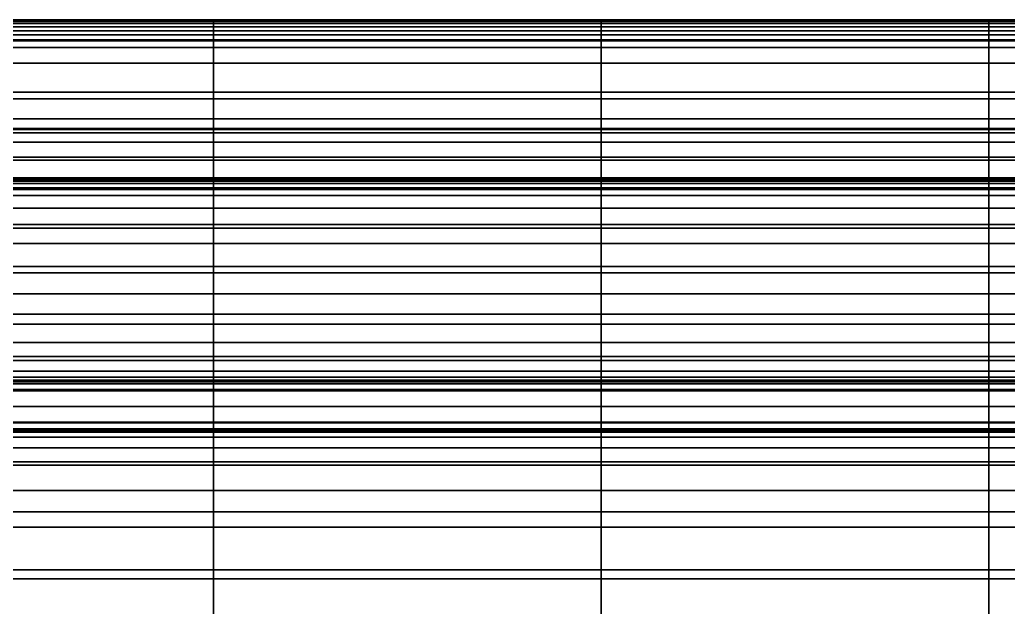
# Model space of a CAD drawing. Header units: inches. Extents: x -89 to 111, y 0 to 7.
# Drawn here: x 11 to 17.3, y 3.74 to 7.48 of the extents above; entities that cross this region are included whole.
import ezdxf

# ---------------------------------------------------------------- set-up
doc = ezdxf.new("R2010")
doc.units = ezdxf.units.IN
doc.header["$MEASUREMENT"] = 0

msp = doc.modelspace()

# ---------------------------------------------------------------- linework, layer by layer
for points in [[(12.2346, 7.4826, -2.2074), (9.7654, 7.4826, -2.2074), (9.7654, 7.4843, -2.2062), (12.2346, 7.4843, -2.2062)], [(12.2346, 7.4843, -2.2062), (9.7654, 7.4843, -2.2062), (9.7654, 7.4817, -2.0206), (12.2346, 7.4817, -2.0206)], [(12.2346, 7.4778, -2.2079), (9.7654, 7.4778, -2.2079), (9.7654, 7.4826, -2.2074), (12.2346, 7.4826, -2.2074)], [(12.2346, 7.4817, -2.0206), (9.7654, 7.4817, -2.0206), (9.7654, 7.474, -1.4671), (12.2346, 7.474, -1.4671)], [(12.2346, 7.3502, -2.2079), (9.7654, 7.3502, -2.2079), (9.7654, 7.4778, -2.2079), (12.2346, 7.4778, -2.2079)], [(12.2346, 7.474, -1.4671), (9.7654, 7.474, -1.4671), (9.7654, 7.46, -0.9005), (12.2346, 7.46, -0.9005)], [(12.2346, 7.46, -0.9005), (9.7654, 7.46, -0.9005), (9.7654, 7.4385, -0.6755), (12.2346, 7.4385, -0.6755)], [(12.2346, 7.4385, -0.6755), (9.7654, 7.4385, -0.6755), (9.7654, 7.4135, -0.6269), (12.2346, 7.4135, -0.6269)], [(14.7037, 7.4826, -2.2074), (12.2346, 7.4826, -2.2074), (12.2346, 7.4843, -2.2062), (14.7037, 7.4843, -2.2062)], [(14.7037, 7.4843, -2.2062), (12.2346, 7.4843, -2.2062), (12.2346, 7.4817, -2.0206), (14.7037, 7.4817, -2.0206)], [(14.7037, 7.4778, -2.2079), (12.2346, 7.4778, -2.2079), (12.2346, 7.4826, -2.2074), (14.7037, 7.4826, -2.2074)], [(14.7037, 7.4817, -2.0206), (12.2346, 7.4817, -2.0206), (12.2346, 7.474, -1.4671), (14.7037, 7.474, -1.4671)], [(14.7037, 7.3502, -2.2079), (12.2346, 7.3502, -2.2079), (12.2346, 7.4778, -2.2079), (14.7037, 7.4778, -2.2079)], [(14.7037, 7.474, -1.4671), (12.2346, 7.474, -1.4671), (12.2346, 7.46, -0.9005), (14.7037, 7.46, -0.9005)], [(14.7037, 7.46, -0.9005), (12.2346, 7.46, -0.9005), (12.2346, 7.4385, -0.6755), (14.7037, 7.4385, -0.6755)], [(14.7037, 7.4385, -0.6755), (12.2346, 7.4385, -0.6755), (12.2346, 7.4135, -0.6269), (14.7037, 7.4135, -0.6269)], [(17.1728, 7.4826, -2.2074), (14.7037, 7.4826, -2.2074), (14.7037, 7.4843, -2.2062), (17.1728, 7.4843, -2.2062)], [(17.1728, 7.4843, -2.2062), (14.7037, 7.4843, -2.2062), (14.7037, 7.4817, -2.0206), (17.1728, 7.4817, -2.0206)], [(17.1728, 7.4778, -2.2079), (14.7037, 7.4778, -2.2079), (14.7037, 7.4826, -2.2074), (17.1728, 7.4826, -2.2074)], [(17.1728, 7.4817, -2.0206), (14.7037, 7.4817, -2.0206), (14.7037, 7.474, -1.4671), (17.1728, 7.474, -1.4671)], [(17.1728, 7.3502, -2.2079), (14.7037, 7.3502, -2.2079), (14.7037, 7.4778, -2.2079), (17.1728, 7.4778, -2.2079)], [(17.1728, 7.474, -1.4671), (14.7037, 7.474, -1.4671), (14.7037, 7.46, -0.9005), (17.1728, 7.46, -0.9005)], [(17.1728, 7.46, -0.9005), (14.7037, 7.46, -0.9005), (14.7037, 7.4385, -0.6755), (17.1728, 7.4385, -0.6755)], [(17.1728, 7.4385, -0.6755), (14.7037, 7.4385, -0.6755), (14.7037, 7.4135, -0.6269), (17.1728, 7.4135, -0.6269)], [(19.642, 7.4826, -2.2074), (17.1728, 7.4826, -2.2074), (17.1728, 7.4843, -2.2062), (19.642, 7.4843, -2.2062)], [(19.642, 7.4843, -2.2062), (17.1728, 7.4843, -2.2062), (17.1728, 7.4817, -2.0206), (19.642, 7.4817, -2.0206)], [(19.642, 7.4778, -2.2079), (17.1728, 7.4778, -2.2079), (17.1728, 7.4826, -2.2074), (19.642, 7.4826, -2.2074)], [(19.642, 7.4817, -2.0206), (17.1728, 7.4817, -2.0206), (17.1728, 7.474, -1.4671), (19.642, 7.474, -1.4671)], [(19.642, 7.3502, -2.2079), (17.1728, 7.3502, -2.2079), (17.1728, 7.4778, -2.2079), (19.642, 7.4778, -2.2079)], [(19.642, 7.474, -1.4671), (17.1728, 7.474, -1.4671), (17.1728, 7.46, -0.9005), (19.642, 7.46, -0.9005)], [(19.642, 7.46, -0.9005), (17.1728, 7.46, -0.9005), (17.1728, 7.4385, -0.6755), (19.642, 7.4385, -0.6755)], [(19.642, 7.4385, -0.6755), (17.1728, 7.4385, -0.6755), (17.1728, 7.4135, -0.6269), (19.642, 7.4135, -0.6269)], [(12.2346, 7.4135, -0.6269), (9.7654, 7.4135, -0.6269), (9.7654, 7.3892, -0.59), (12.2346, 7.3892, -0.59)], [(12.2346, 7.3892, -0.59), (9.7654, 7.3892, -0.59), (9.7654, 7.3566, -0.5653), (12.2346, 7.3566, -0.5653)], [(14.7037, 7.4135, -0.6269), (12.2346, 7.4135, -0.6269), (12.2346, 7.3892, -0.59), (14.7037, 7.3892, -0.59)], [(14.7037, 7.3892, -0.59), (12.2346, 7.3892, -0.59), (12.2346, 7.3566, -0.5653), (14.7037, 7.3566, -0.5653)], [(17.1728, 7.4135, -0.6269), (14.7037, 7.4135, -0.6269), (14.7037, 7.3892, -0.59), (17.1728, 7.3892, -0.59)], [(17.1728, 7.3892, -0.59), (14.7037, 7.3892, -0.59), (14.7037, 7.3566, -0.5653), (17.1728, 7.3566, -0.5653)], [(19.642, 7.4135, -0.6269), (17.1728, 7.4135, -0.6269), (17.1728, 7.3892, -0.59), (19.642, 7.3892, -0.59)], [(19.642, 7.3892, -0.59), (17.1728, 7.3892, -0.59), (17.1728, 7.3566, -0.5653), (19.642, 7.3566, -0.5653)], [(12.2346, 7.3566, -0.5653), (9.7654, 7.3566, -0.5653), (9.7654, 7.307, -0.5532), (12.2346, 7.307, -0.5532)], [(12.2346, 6.9806, -2.2079), (9.7654, 6.9806, -2.2079), (9.7654, 7.3502, -2.2079), (12.2346, 7.3502, -2.2079)], [(12.2346, 7.307, -0.5532), (9.7654, 7.307, -0.5532), (9.7654, 7.2069, -0.5488), (12.2346, 7.2069, -0.5488)], [(14.7037, 7.3566, -0.5653), (12.2346, 7.3566, -0.5653), (12.2346, 7.307, -0.5532), (14.7037, 7.307, -0.5532)], [(14.7037, 6.9806, -2.2079), (12.2346, 6.9806, -2.2079), (12.2346, 7.3502, -2.2079), (14.7037, 7.3502, -2.2079)], [(14.7037, 7.307, -0.5532), (12.2346, 7.307, -0.5532), (12.2346, 7.2069, -0.5488), (14.7037, 7.2069, -0.5488)], [(17.1728, 7.3566, -0.5653), (14.7037, 7.3566, -0.5653), (14.7037, 7.307, -0.5532), (17.1728, 7.307, -0.5532)], [(17.1728, 6.9806, -2.2079), (14.7037, 6.9806, -2.2079), (14.7037, 7.3502, -2.2079), (17.1728, 7.3502, -2.2079)], [(17.1728, 7.307, -0.5532), (14.7037, 7.307, -0.5532), (14.7037, 7.2069, -0.5488), (17.1728, 7.2069, -0.5488)], [(19.642, 7.3566, -0.5653), (17.1728, 7.3566, -0.5653), (17.1728, 7.307, -0.5532), (19.642, 7.307, -0.5532)], [(19.642, 6.9806, -2.2079), (17.1728, 6.9806, -2.2079), (17.1728, 7.3502, -2.2079), (19.642, 7.3502, -2.2079)], [(19.642, 7.307, -0.5532), (17.1728, 7.307, -0.5532), (17.1728, 7.2069, -0.5488), (19.642, 7.2069, -0.5488)], [(12.2346, 7.2069, -0.5488), (9.7654, 7.2069, -0.5488), (9.7654, 7.0228, -0.5474), (12.2346, 7.0228, -0.5474)], [(14.7037, 7.2069, -0.5488), (12.2346, 7.2069, -0.5488), (12.2346, 7.0228, -0.5474), (14.7037, 7.0228, -0.5474)], [(17.1728, 7.2069, -0.5488), (14.7037, 7.2069, -0.5488), (14.7037, 7.0228, -0.5474), (17.1728, 7.0228, -0.5474)], [(19.642, 7.2069, -0.5488), (17.1728, 7.2069, -0.5488), (17.1728, 7.0228, -0.5474), (19.642, 7.0228, -0.5474)], [(12.2346, 7.0228, -0.5474), (9.7654, 7.0228, -0.5474), (9.7654, 6.8522, -0.5474), (12.2346, 6.8522, -0.5474)], [(14.7037, 7.0228, -0.5474), (12.2346, 7.0228, -0.5474), (12.2346, 6.8522, -0.5474), (14.7037, 6.8522, -0.5474)], [(17.1728, 7.0228, -0.5474), (14.7037, 7.0228, -0.5474), (14.7037, 6.8522, -0.5474), (17.1728, 6.8522, -0.5474)], [(19.642, 7.0228, -0.5474), (17.1728, 7.0228, -0.5474), (17.1728, 6.8522, -0.5474), (19.642, 6.8522, -0.5474)], [(12.2346, 6.6093, -2.2079), (9.7654, 6.6093, -2.2079), (9.7654, 6.9806, -2.2079), (12.2346, 6.9806, -2.2079)], [(14.7037, 6.6093, -2.2079), (12.2346, 6.6093, -2.2079), (12.2346, 6.9806, -2.2079), (14.7037, 6.9806, -2.2079)], [(17.1728, 6.6093, -2.2079), (14.7037, 6.6093, -2.2079), (14.7037, 6.9806, -2.2079), (17.1728, 6.9806, -2.2079)], [(19.642, 6.6093, -2.2079), (17.1728, 6.6093, -2.2079), (17.1728, 6.9806, -2.2079), (19.642, 6.9806, -2.2079)], [(12.2346, 6.8522, -0.5474), (9.7654, 6.8522, -0.5474), (9.7654, 6.7922, -0.5474), (12.2346, 6.7922, -0.5474)], [(14.7037, 6.8522, -0.5474), (12.2346, 6.8522, -0.5474), (12.2346, 6.7922, -0.5474), (14.7037, 6.7922, -0.5474)], [(17.1728, 6.8522, -0.5474), (14.7037, 6.8522, -0.5474), (14.7037, 6.7922, -0.5474), (17.1728, 6.7922, -0.5474)], [(19.642, 6.8522, -0.5474), (17.1728, 6.8522, -0.5474), (17.1728, 6.7922, -0.5474), (19.642, 6.7922, -0.5474)], [(12.2346, 6.7922, -0.5474), (9.7654, 6.7922, -0.5474), (9.7654, 6.788, -0.546), (12.2346, 6.788, -0.546)], [(12.2346, 6.788, -0.546), (9.7654, 6.788, -0.546), (9.7654, 6.7846, -0.5419), (12.2346, 6.7846, -0.5419)], [(12.2346, 6.7846, -0.5419), (9.7654, 6.7846, -0.5419), (9.7654, 6.763, -0.4989), (12.2346, 6.763, -0.4989)], [(12.2346, 6.763, -0.4989), (9.7654, 6.763, -0.4989), (9.7654, 6.7041, -0.3807), (12.2346, 6.7041, -0.3807)], [(14.7037, 6.7922, -0.5474), (12.2346, 6.7922, -0.5474), (12.2346, 6.788, -0.546), (14.7037, 6.788, -0.546)], [(14.7037, 6.788, -0.546), (12.2346, 6.788, -0.546), (12.2346, 6.7846, -0.5419), (14.7037, 6.7846, -0.5419)], [(14.7037, 6.7846, -0.5419), (12.2346, 6.7846, -0.5419), (12.2346, 6.763, -0.4989), (14.7037, 6.763, -0.4989)], [(14.7037, 6.763, -0.4989), (12.2346, 6.763, -0.4989), (12.2346, 6.7041, -0.3807), (14.7037, 6.7041, -0.3807)], [(17.1728, 6.7922, -0.5474), (14.7037, 6.7922, -0.5474), (14.7037, 6.788, -0.546), (17.1728, 6.788, -0.546)], [(17.1728, 6.788, -0.546), (14.7037, 6.788, -0.546), (14.7037, 6.7846, -0.5419), (17.1728, 6.7846, -0.5419)], [(17.1728, 6.7846, -0.5419), (14.7037, 6.7846, -0.5419), (14.7037, 6.763, -0.4989), (17.1728, 6.763, -0.4989)], [(17.1728, 6.763, -0.4989), (14.7037, 6.763, -0.4989), (14.7037, 6.7041, -0.3807), (17.1728, 6.7041, -0.3807)], [(19.642, 6.7922, -0.5474), (17.1728, 6.7922, -0.5474), (17.1728, 6.788, -0.546), (19.642, 6.788, -0.546)], [(19.642, 6.788, -0.546), (17.1728, 6.788, -0.546), (17.1728, 6.7846, -0.5419), (19.642, 6.7846, -0.5419)], [(19.642, 6.7846, -0.5419), (17.1728, 6.7846, -0.5419), (17.1728, 6.763, -0.4989), (19.642, 6.763, -0.4989)], [(19.642, 6.763, -0.4989), (17.1728, 6.763, -0.4989), (17.1728, 6.7041, -0.3807), (19.642, 6.7041, -0.3807)], [(12.2346, 6.7041, -0.3807), (9.7654, 6.7041, -0.3807), (9.7654, 6.5897, -0.2324), (12.2346, 6.5897, -0.2324)], [(14.7037, 6.7041, -0.3807), (12.2346, 6.7041, -0.3807), (12.2346, 6.5897, -0.2324), (14.7037, 6.5897, -0.2324)], [(17.1728, 6.7041, -0.3807), (14.7037, 6.7041, -0.3807), (14.7037, 6.5897, -0.2324), (17.1728, 6.5897, -0.2324)], [(19.642, 6.7041, -0.3807), (17.1728, 6.7041, -0.3807), (17.1728, 6.5897, -0.2324), (19.642, 6.5897, -0.2324)], [(12.2346, 6.477, -2.2079), (9.7654, 6.477, -2.2079), (9.7654, 6.6093, -2.2079), (12.2346, 6.6093, -2.2079)], [(12.2346, 6.5897, -0.2324), (9.7654, 6.5897, -0.2324), (9.7654, 6.4017, -0.099), (12.2346, 6.4017, -0.099)], [(14.7037, 6.477, -2.2079), (12.2346, 6.477, -2.2079), (12.2346, 6.6093, -2.2079), (14.7037, 6.6093, -2.2079)], [(14.7037, 6.5897, -0.2324), (12.2346, 6.5897, -0.2324), (12.2346, 6.4017, -0.099), (14.7037, 6.4017, -0.099)], [(17.1728, 6.477, -2.2079), (14.7037, 6.477, -2.2079), (14.7037, 6.6093, -2.2079), (17.1728, 6.6093, -2.2079)], [(17.1728, 6.5897, -0.2324), (14.7037, 6.5897, -0.2324), (14.7037, 6.4017, -0.099), (17.1728, 6.4017, -0.099)], [(19.642, 6.477, -2.2079), (17.1728, 6.477, -2.2079), (17.1728, 6.6093, -2.2079), (19.642, 6.6093, -2.2079)], [(19.642, 6.5897, -0.2324), (17.1728, 6.5897, -0.2324), (17.1728, 6.4017, -0.099), (19.642, 6.4017, -0.099)], [(12.2346, 6.4671, -2.2046), (9.7654, 6.4671, -2.2046), (9.7654, 6.477, -2.2079), (12.2346, 6.477, -2.2079)], [(12.2346, 6.4632, -2.1948), (9.7654, 6.4632, -2.1948), (9.7654, 6.4671, -2.2046), (12.2346, 6.4671, -2.2046)], [(12.2346, 6.4608, -2.1654), (9.7654, 6.4608, -2.1654), (9.7654, 6.4632, -2.1948), (12.2346, 6.4632, -2.1948)], [(12.2346, 6.4552, -2.1034), (9.7654, 6.4552, -2.1034), (9.7654, 6.4608, -2.1654), (12.2346, 6.4608, -2.1654)], [(12.2346, 6.4413, -2.0118), (9.7654, 6.4413, -2.0118), (9.7654, 6.4552, -2.1034), (12.2346, 6.4552, -2.1034)], [(12.2346, 6.4134, -1.8934), (9.7654, 6.4134, -1.8934), (9.7654, 6.4413, -2.0118), (12.2346, 6.4413, -2.0118)], [(14.7037, 6.4671, -2.2046), (12.2346, 6.4671, -2.2046), (12.2346, 6.477, -2.2079), (14.7037, 6.477, -2.2079)], [(14.7037, 6.4632, -2.1948), (12.2346, 6.4632, -2.1948), (12.2346, 6.4671, -2.2046), (14.7037, 6.4671, -2.2046)], [(14.7037, 6.4608, -2.1654), (12.2346, 6.4608, -2.1654), (12.2346, 6.4632, -2.1948), (14.7037, 6.4632, -2.1948)], [(14.7037, 6.4552, -2.1034), (12.2346, 6.4552, -2.1034), (12.2346, 6.4608, -2.1654), (14.7037, 6.4608, -2.1654)], [(14.7037, 6.4413, -2.0118), (12.2346, 6.4413, -2.0118), (12.2346, 6.4552, -2.1034), (14.7037, 6.4552, -2.1034)], [(14.7037, 6.4134, -1.8934), (12.2346, 6.4134, -1.8934), (12.2346, 6.4413, -2.0118), (14.7037, 6.4413, -2.0118)], [(17.1728, 6.4671, -2.2046), (14.7037, 6.4671, -2.2046), (14.7037, 6.477, -2.2079), (17.1728, 6.477, -2.2079)], [(17.1728, 6.4632, -2.1948), (14.7037, 6.4632, -2.1948), (14.7037, 6.4671, -2.2046), (17.1728, 6.4671, -2.2046)], [(17.1728, 6.4608, -2.1654), (14.7037, 6.4608, -2.1654), (14.7037, 6.4632, -2.1948), (17.1728, 6.4632, -2.1948)], [(17.1728, 6.4552, -2.1034), (14.7037, 6.4552, -2.1034), (14.7037, 6.4608, -2.1654), (17.1728, 6.4608, -2.1654)], [(17.1728, 6.4413, -2.0118), (14.7037, 6.4413, -2.0118), (14.7037, 6.4552, -2.1034), (17.1728, 6.4552, -2.1034)], [(17.1728, 6.4134, -1.8934), (14.7037, 6.4134, -1.8934), (14.7037, 6.4413, -2.0118), (17.1728, 6.4413, -2.0118)], [(19.642, 6.4671, -2.2046), (17.1728, 6.4671, -2.2046), (17.1728, 6.477, -2.2079), (19.642, 6.477, -2.2079)], [(19.642, 6.4632, -2.1948), (17.1728, 6.4632, -2.1948), (17.1728, 6.4671, -2.2046), (19.642, 6.4671, -2.2046)], [(19.642, 6.4608, -2.1654), (17.1728, 6.4608, -2.1654), (17.1728, 6.4632, -2.1948), (19.642, 6.4632, -2.1948)], [(19.642, 6.4552, -2.1034), (17.1728, 6.4552, -2.1034), (17.1728, 6.4608, -2.1654), (19.642, 6.4608, -2.1654)], [(19.642, 6.4413, -2.0118), (17.1728, 6.4413, -2.0118), (17.1728, 6.4552, -2.1034), (19.642, 6.4552, -2.1034)], [(19.642, 6.4134, -1.8934), (17.1728, 6.4134, -1.8934), (17.1728, 6.4413, -2.0118), (19.642, 6.4413, -2.0118)], [(12.2346, 6.3637, -1.762), (9.7654, 6.3637, -1.762), (9.7654, 6.4134, -1.8934), (12.2346, 6.4134, -1.8934)], [(12.2346, 6.4017, -0.099), (9.7654, 6.4017, -0.099), (9.7654, 6.1568, -0.0133), (12.2346, 6.1568, -0.0133)], [(12.2346, 6.2839, -1.6313), (9.7654, 6.2839, -1.6313), (9.7654, 6.3637, -1.762), (12.2346, 6.3637, -1.762)], [(14.7037, 6.3637, -1.762), (12.2346, 6.3637, -1.762), (12.2346, 6.4134, -1.8934), (14.7037, 6.4134, -1.8934)], [(14.7037, 6.4017, -0.099), (12.2346, 6.4017, -0.099), (12.2346, 6.1568, -0.0133), (14.7037, 6.1568, -0.0133)], [(14.7037, 6.2839, -1.6313), (12.2346, 6.2839, -1.6313), (12.2346, 6.3637, -1.762), (14.7037, 6.3637, -1.762)], [(17.1728, 6.3637, -1.762), (14.7037, 6.3637, -1.762), (14.7037, 6.4134, -1.8934), (17.1728, 6.4134, -1.8934)], [(17.1728, 6.4017, -0.099), (14.7037, 6.4017, -0.099), (14.7037, 6.1568, -0.0133), (17.1728, 6.1568, -0.0133)], [(17.1728, 6.2839, -1.6313), (14.7037, 6.2839, -1.6313), (14.7037, 6.3637, -1.762), (17.1728, 6.3637, -1.762)], [(19.642, 6.3637, -1.762), (17.1728, 6.3637, -1.762), (17.1728, 6.4134, -1.8934), (19.642, 6.4134, -1.8934)], [(19.642, 6.4017, -0.099), (17.1728, 6.4017, -0.099), (17.1728, 6.1568, -0.0133), (19.642, 6.1568, -0.0133)], [(19.642, 6.2839, -1.6313), (17.1728, 6.2839, -1.6313), (17.1728, 6.3637, -1.762), (19.642, 6.3637, -1.762)], [(12.2346, 6.1801, -1.5038), (9.7654, 6.1801, -1.5038), (9.7654, 6.2839, -1.6313), (12.2346, 6.2839, -1.6313)], [(14.7037, 6.1801, -1.5038), (12.2346, 6.1801, -1.5038), (12.2346, 6.2839, -1.6313), (14.7037, 6.2839, -1.6313)], [(17.1728, 6.1801, -1.5038), (14.7037, 6.1801, -1.5038), (14.7037, 6.2839, -1.6313), (17.1728, 6.2839, -1.6313)], [(19.642, 6.1801, -1.5038), (17.1728, 6.1801, -1.5038), (17.1728, 6.2839, -1.6313), (19.642, 6.2839, -1.6313)], [(12.2346, 6.0584, -1.3817), (9.7654, 6.0584, -1.3817), (9.7654, 6.1801, -1.5038), (12.2346, 6.1801, -1.5038)], [(14.7037, 6.0584, -1.3817), (12.2346, 6.0584, -1.3817), (12.2346, 6.1801, -1.5038), (14.7037, 6.1801, -1.5038)], [(17.1728, 6.0584, -1.3817), (14.7037, 6.0584, -1.3817), (14.7037, 6.1801, -1.5038), (17.1728, 6.1801, -1.5038)], [(19.642, 6.0584, -1.3817), (17.1728, 6.0584, -1.3817), (17.1728, 6.1801, -1.5038), (19.642, 6.1801, -1.5038)], [(12.2346, 6.1568, -0.0133), (9.7654, 6.1568, -0.0133), (9.7654, 5.8717, -0.0079), (12.2346, 5.8717, -0.0079)], [(14.7037, 6.1568, -0.0133), (12.2346, 6.1568, -0.0133), (12.2346, 5.8717, -0.0079), (14.7037, 5.8717, -0.0079)], [(17.1728, 6.1568, -0.0133), (14.7037, 6.1568, -0.0133), (14.7037, 5.8717, -0.0079), (17.1728, 5.8717, -0.0079)], [(19.642, 6.1568, -0.0133), (17.1728, 6.1568, -0.0133), (17.1728, 5.8717, -0.0079), (19.642, 5.8717, -0.0079)], [(12.2346, 5.9132, -1.2826), (9.7654, 5.9132, -1.2826), (9.7654, 6.0584, -1.3817), (12.2346, 6.0584, -1.3817)], [(14.7037, 5.9132, -1.2826), (12.2346, 5.9132, -1.2826), (12.2346, 6.0584, -1.3817), (14.7037, 6.0584, -1.3817)], [(17.1728, 5.9132, -1.2826), (14.7037, 5.9132, -1.2826), (14.7037, 6.0584, -1.3817), (17.1728, 6.0584, -1.3817)], [(19.642, 5.9132, -1.2826), (17.1728, 5.9132, -1.2826), (17.1728, 6.0584, -1.3817), (19.642, 6.0584, -1.3817)], [(12.2346, 5.7385, -1.2243), (9.7654, 5.7385, -1.2243), (9.7654, 5.9132, -1.2826), (12.2346, 5.9132, -1.2826)], [(12.2346, 5.8717, -0.0079), (9.7654, 5.8717, -0.0079), (9.7654, 5.6083, -0.0631), (12.2346, 5.6083, -0.0631)], [(14.7037, 5.7385, -1.2243), (12.2346, 5.7385, -1.2243), (12.2346, 5.9132, -1.2826), (14.7037, 5.9132, -1.2826)], [(14.7037, 5.8717, -0.0079), (12.2346, 5.8717, -0.0079), (12.2346, 5.6083, -0.0631), (14.7037, 5.6083, -0.0631)], [(17.1728, 5.7385, -1.2243), (14.7037, 5.7385, -1.2243), (14.7037, 5.9132, -1.2826), (17.1728, 5.9132, -1.2826)], [(17.1728, 5.8717, -0.0079), (14.7037, 5.8717, -0.0079), (14.7037, 5.6083, -0.0631), (17.1728, 5.6083, -0.0631)], [(19.642, 5.7385, -1.2243), (17.1728, 5.7385, -1.2243), (17.1728, 5.9132, -1.2826), (19.642, 5.9132, -1.2826)], [(19.642, 5.8717, -0.0079), (17.1728, 5.8717, -0.0079), (17.1728, 5.6083, -0.0631), (19.642, 5.6083, -0.0631)], [(12.2346, 5.5438, -1.2026), (9.7654, 5.5438, -1.2026), (9.7654, 5.7385, -1.2243), (12.2346, 5.7385, -1.2243)], [(14.7037, 5.5438, -1.2026), (12.2346, 5.5438, -1.2026), (12.2346, 5.7385, -1.2243), (14.7037, 5.7385, -1.2243)], [(17.1728, 5.5438, -1.2026), (14.7037, 5.5438, -1.2026), (14.7037, 5.7385, -1.2243), (17.1728, 5.7385, -1.2243)], [(19.642, 5.5438, -1.2026), (17.1728, 5.5438, -1.2026), (17.1728, 5.7385, -1.2243), (19.642, 5.7385, -1.2243)], [(12.2346, 5.6083, -0.0631), (9.7654, 5.6083, -0.0631), (9.7654, 5.4289, -0.1589), (12.2346, 5.4289, -0.1589)], [(14.7037, 5.6083, -0.0631), (12.2346, 5.6083, -0.0631), (12.2346, 5.4289, -0.1589), (14.7037, 5.4289, -0.1589)], [(17.1728, 5.6083, -0.0631), (14.7037, 5.6083, -0.0631), (14.7037, 5.4289, -0.1589), (17.1728, 5.4289, -0.1589)], [(19.642, 5.6083, -0.0631), (17.1728, 5.6083, -0.0631), (17.1728, 5.4289, -0.1589), (19.642, 5.4289, -0.1589)], [(12.2346, 5.3384, -1.2136), (9.7654, 5.3384, -1.2136), (9.7654, 5.5438, -1.2026), (12.2346, 5.5438, -1.2026)], [(14.7037, 5.3384, -1.2136), (12.2346, 5.3384, -1.2136), (12.2346, 5.5438, -1.2026), (14.7037, 5.5438, -1.2026)], [(17.1728, 5.3384, -1.2136), (14.7037, 5.3384, -1.2136), (14.7037, 5.5438, -1.2026), (17.1728, 5.5438, -1.2026)], [(19.642, 5.3384, -1.2136), (17.1728, 5.3384, -1.2136), (17.1728, 5.5438, -1.2026), (19.642, 5.5438, -1.2026)], [(12.2346, 5.4289, -0.1589), (9.7654, 5.4289, -0.1589), (9.7654, 5.314, -0.2696), (12.2346, 5.314, -0.2696)], [(14.7037, 5.4289, -0.1589), (12.2346, 5.4289, -0.1589), (12.2346, 5.314, -0.2696), (14.7037, 5.314, -0.2696)], [(17.1728, 5.4289, -0.1589), (14.7037, 5.4289, -0.1589), (14.7037, 5.314, -0.2696), (17.1728, 5.314, -0.2696)], [(19.642, 5.4289, -0.1589), (17.1728, 5.4289, -0.1589), (17.1728, 5.314, -0.2696), (19.642, 5.314, -0.2696)], [(12.2346, 5.1275, -1.2626), (9.7654, 5.1275, -1.2626), (9.7654, 5.3384, -1.2136), (12.2346, 5.3384, -1.2136)], [(12.2346, 5.314, -0.2696), (9.7654, 5.314, -0.2696), (9.7654, 5.2444, -0.3697), (12.2346, 5.2444, -0.3697)], [(14.7037, 5.1275, -1.2626), (12.2346, 5.1275, -1.2626), (12.2346, 5.3384, -1.2136), (14.7037, 5.3384, -1.2136)], [(14.7037, 5.314, -0.2696), (12.2346, 5.314, -0.2696), (12.2346, 5.2444, -0.3697), (14.7037, 5.2444, -0.3697)], [(17.1728, 5.1275, -1.2626), (14.7037, 5.1275, -1.2626), (14.7037, 5.3384, -1.2136), (17.1728, 5.3384, -1.2136)], [(17.1728, 5.314, -0.2696), (14.7037, 5.314, -0.2696), (14.7037, 5.2444, -0.3697), (17.1728, 5.2444, -0.3697)], [(19.642, 5.1275, -1.2626), (17.1728, 5.1275, -1.2626), (17.1728, 5.3384, -1.2136), (19.642, 5.3384, -1.2136)], [(19.642, 5.314, -0.2696), (17.1728, 5.314, -0.2696), (17.1728, 5.2444, -0.3697), (19.642, 5.2444, -0.3697)], [(12.2346, 5.2444, -0.3697), (9.7654, 5.2444, -0.3697), (9.7654, 5.2068, -0.442), (12.2346, 5.2068, -0.442)], [(14.7037, 5.2444, -0.3697), (12.2346, 5.2444, -0.3697), (12.2346, 5.2068, -0.442), (14.7037, 5.2068, -0.442)], [(17.1728, 5.2444, -0.3697), (14.7037, 5.2444, -0.3697), (14.7037, 5.2068, -0.442), (17.1728, 5.2068, -0.442)], [(19.642, 5.2444, -0.3697), (17.1728, 5.2444, -0.3697), (17.1728, 5.2068, -0.442), (19.642, 5.2068, -0.442)], [(12.2346, 5.2068, -0.442), (9.7654, 5.2068, -0.442), (9.7654, 5.1879, -0.4695), (12.2346, 5.1879, -0.4695)], [(12.2346, 5.1879, -0.4695), (9.7654, 5.1879, -0.4695), (9.7654, 5.177, -0.4731), (12.2346, 5.177, -0.4731)], [(12.2346, 5.177, -0.4731), (9.7654, 5.177, -0.4731), (9.7654, 5.1637, -0.474), (12.2346, 5.1637, -0.474)], [(12.2346, 5.1637, -0.474), (9.7654, 5.1637, -0.474), (9.7654, 5.1204, -0.4709), (12.2346, 5.1204, -0.4709)], [(14.7037, 5.2068, -0.442), (12.2346, 5.2068, -0.442), (12.2346, 5.1879, -0.4695), (14.7037, 5.1879, -0.4695)], [(14.7037, 5.1879, -0.4695), (12.2346, 5.1879, -0.4695), (12.2346, 5.177, -0.4731), (14.7037, 5.177, -0.4731)], [(14.7037, 5.177, -0.4731), (12.2346, 5.177, -0.4731), (12.2346, 5.1637, -0.474), (14.7037, 5.1637, -0.474)], [(14.7037, 5.1637, -0.474), (12.2346, 5.1637, -0.474), (12.2346, 5.1204, -0.4709), (14.7037, 5.1204, -0.4709)], [(17.1728, 5.2068, -0.442), (14.7037, 5.2068, -0.442), (14.7037, 5.1879, -0.4695), (17.1728, 5.1879, -0.4695)], [(17.1728, 5.1879, -0.4695), (14.7037, 5.1879, -0.4695), (14.7037, 5.177, -0.4731), (17.1728, 5.177, -0.4731)], [(17.1728, 5.177, -0.4731), (14.7037, 5.177, -0.4731), (14.7037, 5.1637, -0.474), (17.1728, 5.1637, -0.474)], [(17.1728, 5.1637, -0.474), (14.7037, 5.1637, -0.474), (14.7037, 5.1204, -0.4709), (17.1728, 5.1204, -0.4709)], [(19.642, 5.2068, -0.442), (17.1728, 5.2068, -0.442), (17.1728, 5.1879, -0.4695), (19.642, 5.1879, -0.4695)], [(19.642, 5.1879, -0.4695), (17.1728, 5.1879, -0.4695), (17.1728, 5.177, -0.4731), (19.642, 5.177, -0.4731)], [(19.642, 5.177, -0.4731), (17.1728, 5.177, -0.4731), (17.1728, 5.1637, -0.474), (19.642, 5.1637, -0.474)], [(19.642, 5.1637, -0.474), (17.1728, 5.1637, -0.474), (17.1728, 5.1204, -0.4709), (19.642, 5.1204, -0.4709)], [(12.2346, 4.9162, -1.3549), (9.7654, 4.9162, -1.3549), (9.7654, 5.1275, -1.2626), (12.2346, 5.1275, -1.2626)], [(12.2346, 5.1204, -0.4709), (9.7654, 5.1204, -0.4709), (9.7654, 5.0197, -0.4629), (12.2346, 5.0197, -0.4629)], [(14.7037, 4.9162, -1.3549), (12.2346, 4.9162, -1.3549), (12.2346, 5.1275, -1.2626), (14.7037, 5.1275, -1.2626)], [(14.7037, 5.1204, -0.4709), (12.2346, 5.1204, -0.4709), (12.2346, 5.0197, -0.4629), (14.7037, 5.0197, -0.4629)], [(17.1728, 4.9162, -1.3549), (14.7037, 4.9162, -1.3549), (14.7037, 5.1275, -1.2626), (17.1728, 5.1275, -1.2626)], [(17.1728, 5.1204, -0.4709), (14.7037, 5.1204, -0.4709), (14.7037, 5.0197, -0.4629), (17.1728, 5.0197, -0.4629)], [(19.642, 4.9162, -1.3549), (17.1728, 4.9162, -1.3549), (17.1728, 5.1275, -1.2626), (19.642, 5.1275, -1.2626)], [(19.642, 5.1204, -0.4709), (17.1728, 5.1204, -0.4709), (17.1728, 5.0197, -0.4629), (19.642, 5.0197, -0.4629)], [(12.2346, 5.0197, -0.4629), (9.7654, 5.0197, -0.4629), (9.7654, 4.9197, -0.4547), (12.2346, 4.9197, -0.4547)], [(14.7037, 5.0197, -0.4629), (12.2346, 5.0197, -0.4629), (12.2346, 4.9197, -0.4547), (14.7037, 4.9197, -0.4547)], [(17.1728, 5.0197, -0.4629), (14.7037, 5.0197, -0.4629), (14.7037, 4.9197, -0.4547), (17.1728, 4.9197, -0.4547)], [(19.642, 5.0197, -0.4629), (17.1728, 5.0197, -0.4629), (17.1728, 4.9197, -0.4547), (19.642, 4.9197, -0.4547)], [(12.2346, 4.9197, -0.4547), (9.7654, 4.9197, -0.4547), (9.7654, 4.8786, -0.4513), (12.2346, 4.8786, -0.4513)], [(12.2346, 4.6684, -1.4649), (9.7654, 4.6684, -1.4649), (9.7654, 4.9162, -1.3549), (12.2346, 4.9162, -1.3549)], [(14.7037, 4.9197, -0.4547), (12.2346, 4.9197, -0.4547), (12.2346, 4.8786, -0.4513), (14.7037, 4.8786, -0.4513)], [(14.7037, 4.6684, -1.4649), (12.2346, 4.6684, -1.4649), (12.2346, 4.9162, -1.3549), (14.7037, 4.9162, -1.3549)], [(17.1728, 4.9197, -0.4547), (14.7037, 4.9197, -0.4547), (14.7037, 4.8786, -0.4513), (17.1728, 4.8786, -0.4513)], [(17.1728, 4.6684, -1.4649), (14.7037, 4.6684, -1.4649), (14.7037, 4.9162, -1.3549), (17.1728, 4.9162, -1.3549)], [(19.642, 4.9197, -0.4547), (17.1728, 4.9197, -0.4547), (17.1728, 4.8786, -0.4513), (19.642, 4.8786, -0.4513)], [(19.642, 4.6684, -1.4649), (17.1728, 4.6684, -1.4649), (17.1728, 4.9162, -1.3549), (19.642, 4.9162, -1.3549)], [(12.2346, 4.8786, -0.4513), (9.7654, 4.8786, -0.4513), (9.7654, 4.8672, -0.4519), (12.2346, 4.8672, -0.4519)], [(12.2346, 4.8672, -0.4519), (9.7654, 4.8672, -0.4519), (9.7654, 4.8559, -0.4559), (12.2346, 4.8559, -0.4559)], [(12.2346, 4.8559, -0.4559), (9.7654, 4.8559, -0.4559), (9.7654, 4.8257, -0.4741), (12.2346, 4.8257, -0.4741)], [(14.7037, 4.8786, -0.4513), (12.2346, 4.8786, -0.4513), (12.2346, 4.8672, -0.4519), (14.7037, 4.8672, -0.4519)], [(14.7037, 4.8672, -0.4519), (12.2346, 4.8672, -0.4519), (12.2346, 4.8559, -0.4559), (14.7037, 4.8559, -0.4559)], [(14.7037, 4.8559, -0.4559), (12.2346, 4.8559, -0.4559), (12.2346, 4.8257, -0.4741), (14.7037, 4.8257, -0.4741)], [(17.1728, 4.8786, -0.4513), (14.7037, 4.8786, -0.4513), (14.7037, 4.8672, -0.4519), (17.1728, 4.8672, -0.4519)], [(17.1728, 4.8672, -0.4519), (14.7037, 4.8672, -0.4519), (14.7037, 4.8559, -0.4559), (17.1728, 4.8559, -0.4559)], [(17.1728, 4.8559, -0.4559), (14.7037, 4.8559, -0.4559), (14.7037, 4.8257, -0.4741), (17.1728, 4.8257, -0.4741)], [(19.642, 4.8786, -0.4513), (17.1728, 4.8786, -0.4513), (17.1728, 4.8672, -0.4519), (19.642, 4.8672, -0.4519)], [(19.642, 4.8672, -0.4519), (17.1728, 4.8672, -0.4519), (17.1728, 4.8559, -0.4559), (19.642, 4.8559, -0.4559)], [(19.642, 4.8559, -0.4559), (17.1728, 4.8559, -0.4559), (17.1728, 4.8257, -0.4741), (19.642, 4.8257, -0.4741)], [(12.2346, 4.8257, -0.4741), (9.7654, 4.8257, -0.4741), (9.7654, 4.7575, -0.517), (12.2346, 4.7575, -0.517)], [(14.7037, 4.8257, -0.4741), (12.2346, 4.8257, -0.4741), (12.2346, 4.7575, -0.517), (14.7037, 4.7575, -0.517)], [(17.1728, 4.8257, -0.4741), (14.7037, 4.8257, -0.4741), (14.7037, 4.7575, -0.517), (17.1728, 4.7575, -0.517)], [(19.642, 4.8257, -0.4741), (17.1728, 4.8257, -0.4741), (17.1728, 4.7575, -0.517), (19.642, 4.7575, -0.517)], [(12.2346, 4.7575, -0.517), (9.7654, 4.7575, -0.517), (9.7654, 4.646, -0.5773), (12.2346, 4.646, -0.5773)], [(14.7037, 4.7575, -0.517), (12.2346, 4.7575, -0.517), (12.2346, 4.646, -0.5773), (14.7037, 4.646, -0.5773)], [(17.1728, 4.7575, -0.517), (14.7037, 4.7575, -0.517), (14.7037, 4.646, -0.5773), (17.1728, 4.646, -0.5773)], [(19.642, 4.7575, -0.517), (17.1728, 4.7575, -0.517), (17.1728, 4.646, -0.5773), (19.642, 4.646, -0.5773)], [(12.2346, 4.3481, -1.567), (9.7654, 4.3481, -1.567), (9.7654, 4.6684, -1.4649), (12.2346, 4.6684, -1.4649)], [(14.7037, 4.3481, -1.567), (12.2346, 4.3481, -1.567), (12.2346, 4.6684, -1.4649), (14.7037, 4.6684, -1.4649)], [(17.1728, 4.3481, -1.567), (14.7037, 4.3481, -1.567), (14.7037, 4.6684, -1.4649), (17.1728, 4.6684, -1.4649)], [(19.642, 4.3481, -1.567), (17.1728, 4.3481, -1.567), (17.1728, 4.6684, -1.4649), (19.642, 4.6684, -1.4649)], [(12.2346, 4.646, -0.5773), (9.7654, 4.646, -0.5773), (9.7654, 4.4855, -0.6475), (12.2346, 4.4855, -0.6475)], [(14.7037, 4.646, -0.5773), (12.2346, 4.646, -0.5773), (12.2346, 4.4855, -0.6475), (14.7037, 4.4855, -0.6475)], [(17.1728, 4.646, -0.5773), (14.7037, 4.646, -0.5773), (14.7037, 4.4855, -0.6475), (17.1728, 4.4855, -0.6475)], [(19.642, 4.646, -0.5773), (17.1728, 4.646, -0.5773), (17.1728, 4.4855, -0.6475), (19.642, 4.4855, -0.6475)], [(12.2346, 4.4855, -0.6475), (9.7654, 4.4855, -0.6475), (9.7654, 4.2519, -0.7273), (12.2346, 4.2519, -0.7273)], [(14.7037, 4.4855, -0.6475), (12.2346, 4.4855, -0.6475), (12.2346, 4.2519, -0.7273), (14.7037, 4.2519, -0.7273)], [(17.1728, 4.4855, -0.6475), (14.7037, 4.4855, -0.6475), (14.7037, 4.2519, -0.7273), (17.1728, 4.2519, -0.7273)], [(19.642, 4.4855, -0.6475), (17.1728, 4.4855, -0.6475), (17.1728, 4.2519, -0.7273), (19.642, 4.2519, -0.7273)], [(12.2346, 3.9788, -1.6608), (9.7654, 3.9788, -1.6608), (9.7654, 4.3481, -1.567), (12.2346, 4.3481, -1.567)], [(14.7037, 3.9788, -1.6608), (12.2346, 3.9788, -1.6608), (12.2346, 4.3481, -1.567), (14.7037, 4.3481, -1.567)], [(17.1728, 3.9788, -1.6608), (14.7037, 3.9788, -1.6608), (14.7037, 4.3481, -1.567), (17.1728, 4.3481, -1.567)], [(19.642, 3.9788, -1.6608), (17.1728, 3.9788, -1.6608), (17.1728, 4.3481, -1.567), (19.642, 4.3481, -1.567)], [(12.2346, 4.2519, -0.7273), (9.7654, 4.2519, -0.7273), (9.7654, 3.9211, -0.8165), (12.2346, 3.9211, -0.8165)], [(14.7037, 4.2519, -0.7273), (12.2346, 4.2519, -0.7273), (12.2346, 3.9211, -0.8165), (14.7037, 3.9211, -0.8165)], [(17.1728, 4.2519, -0.7273), (14.7037, 4.2519, -0.7273), (14.7037, 3.9211, -0.8165), (17.1728, 3.9211, -0.8165)], [(19.642, 4.2519, -0.7273), (17.1728, 4.2519, -0.7273), (17.1728, 3.9211, -0.8165), (19.642, 3.9211, -0.8165)], [(12.2346, 3.5845, -1.7464), (9.7654, 3.5845, -1.7464), (9.7654, 3.9788, -1.6608), (12.2346, 3.9788, -1.6608)], [(14.7037, 3.5845, -1.7464), (12.2346, 3.5845, -1.7464), (12.2346, 3.9788, -1.6608), (14.7037, 3.9788, -1.6608)], [(17.1728, 3.5845, -1.7464), (14.7037, 3.5845, -1.7464), (14.7037, 3.9788, -1.6608), (17.1728, 3.9788, -1.6608)], [(19.642, 3.5845, -1.7464), (17.1728, 3.5845, -1.7464), (17.1728, 3.9788, -1.6608), (19.642, 3.9788, -1.6608)], [(12.2346, 3.9211, -0.8165), (9.7654, 3.9211, -0.8165), (9.7654, 3.521, -0.8966), (12.2346, 3.521, -0.8966)], [(14.7037, 3.9211, -0.8165), (12.2346, 3.9211, -0.8165), (12.2346, 3.521, -0.8966), (14.7037, 3.521, -0.8966)], [(17.1728, 3.9211, -0.8165), (14.7037, 3.9211, -0.8165), (14.7037, 3.521, -0.8966), (17.1728, 3.521, -0.8966)], [(19.642, 3.9211, -0.8165), (17.1728, 3.9211, -0.8165), (17.1728, 3.521, -0.8966), (19.642, 3.521, -0.8966)]]:
    msp.add_3dface(points)

doc.saveas('drawing.dxf')
